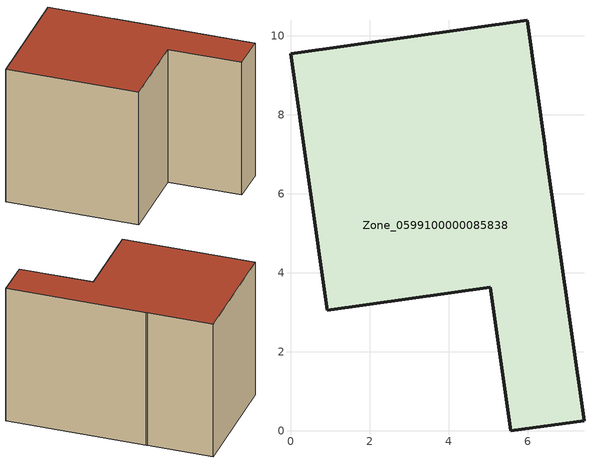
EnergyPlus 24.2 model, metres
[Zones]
Zone_0599100000085838
 floor ground (C_G): 5.06,3.63 0.93,3.05 0,9.54 5.99,10.39 6.45,7.17 6.46,7.12 7.43,0.25 5.58,0 z0
 wall outside (C_F): 5.99,10.39 0,9.54 0.93,3.05 5.06,3.63 5.58,0 7.43,0.25 6.46,7.12 6.45,7.17 5.99,10.39 z0:7.19
 roof outside (C_R): 6.46,7.12 6.45,7.17 5.99,10.39 0,9.54 0.93,3.05 5.06,3.63 5.58,0 7.43,0.25 z7.19
[BUILDING]
Pand.0599100000085838: North Axis=0; Terrain=City; Loads Convergence Tolerance Value=0.04; Temperature Convergence Tolerance Value=0.4; Solar Distribution=FullExterior; Maximum Number of Warmup Days=25; Minimum Number of Warmup Days=1
[Site:Location]
Rotterdam.The.Hague.AP_ZH_NLD Design_Conditions: Latitude=51.96; Longitude=4.45; Time Zone=1; Elevation=-4.5
[SITE:GROUNDTEMPERATURE:BUILDINGSURFACE]
18, 18, 18, 18, 18, 18, 18, 18, 18, 18, 18, 18
[MATERIAL] Thermal Absorptance=0.9; Solar Absorptance=0.7; Visible Absorptance=0.7
Name | Roughness | Thickness | Conductivity | Density | Specific Heat
G.TC.1946 | MediumSmooth | 0.15 | 1 | 540 | 1210
F.TC.1946 | Rough | 0.3 | 0.857143 | 1920 | 840
R.TC.1946 | MediumRough | 0.2 | 0.909091 | 1500 | 1000
[CONSTRUCTION]
C_G: G.TC.1946
C_F: F.TC.1946
C_R: R.TC.1946
[ZONE]
Zone_0599100000085838: Type=1; Multiplier=1; Ceiling Height=Autocalculate; Volume=Autocalculate; Floor Area=autocalculate; Part of Total Floor Area=Yes
[ZONEINFILTRATION:DESIGNFLOWRATE]
Infil_Zone_0599100000085838: Zone or ZoneList or Space or SpaceList=Zone_0599100000085838; Schedule=AlwaysOn; Design Flow Rate Calculation Method=Flow/Area; Flow Rate per Floor Area=0.003; Constant Term Coefficient=1; Temperature Term Coefficient=0; Velocity Term Coefficient=0; Velocity Squared Term Coefficient=0
[HVACTEMPLATE:ZONE:IDEALLOADSAIRSYSTEM]
Zone_0599100000085838: Maximum Heating Supply Air Temperature=50; Minimum Cooling Supply Air Temperature=13; Maximum Heating Supply Air Humidity Ratio=0.0156; Minimum Cooling Supply Air Humidity Ratio=0.0077; Heating Limit=NoLimit; Cooling Limit=NoLimit; Dehumidification Control Type=ConstantSensibleHeatRatio; Cooling Sensible Heat Ratio=0.7; Dehumidification Setpoint=60; Humidification Control Type=None; Humidification Setpoint=30; Outdoor Air Method=None; Outdoor Air Flow Rate per Person=0.00944; Outdoor Air Flow Rate per Zone Floor Area=0; Outdoor Air Flow Rate per Zone=0; Demand Controlled Ventilation Type=None; Outdoor Air Economizer Type=NoEconomizer; Heat Recovery Type=None; Sensible Heat Recovery Effectiveness=0.7; Latent Heat Recovery Effectiveness=0.65
[ZONECONTROL:THERMOSTAT]
ThermostatControl_Zone_0599100000085838: Zone or ZoneList=Zone_0599100000085838; Control Type Schedule=DualSetpointControlType; Control 1=Thermostat_Zone_0599100000085838; Temperature Difference Between Cutout And Setpoint=0
[THERMOSTATSETPOINT:DUALSETPOINT]
Thermostat_Zone_0599100000085838: Heating Setpoint Temperature Schedule=HeatingSetpoint_Zone_0599100000085838; Cooling Setpoint Temperature Schedule=CoolingSetpoint_Zone_0599100000085838
[SCHEDULE:COMPACT]
HeatingSetpoint_Zone_0599100000085838: Through: 12/31, For: AllDays, Until: 24:00, 21
CoolingSetpoint_Zone_0599100000085838: Through: 12/31, For: AllDays, Until: 24:00, 24
DualSetpointControlType: Through: 12/31, For: AllDays, Until: 24:00, 4
AlwaysOn: Through: 12/31, For: AllDays, Until: 24:00, 1
